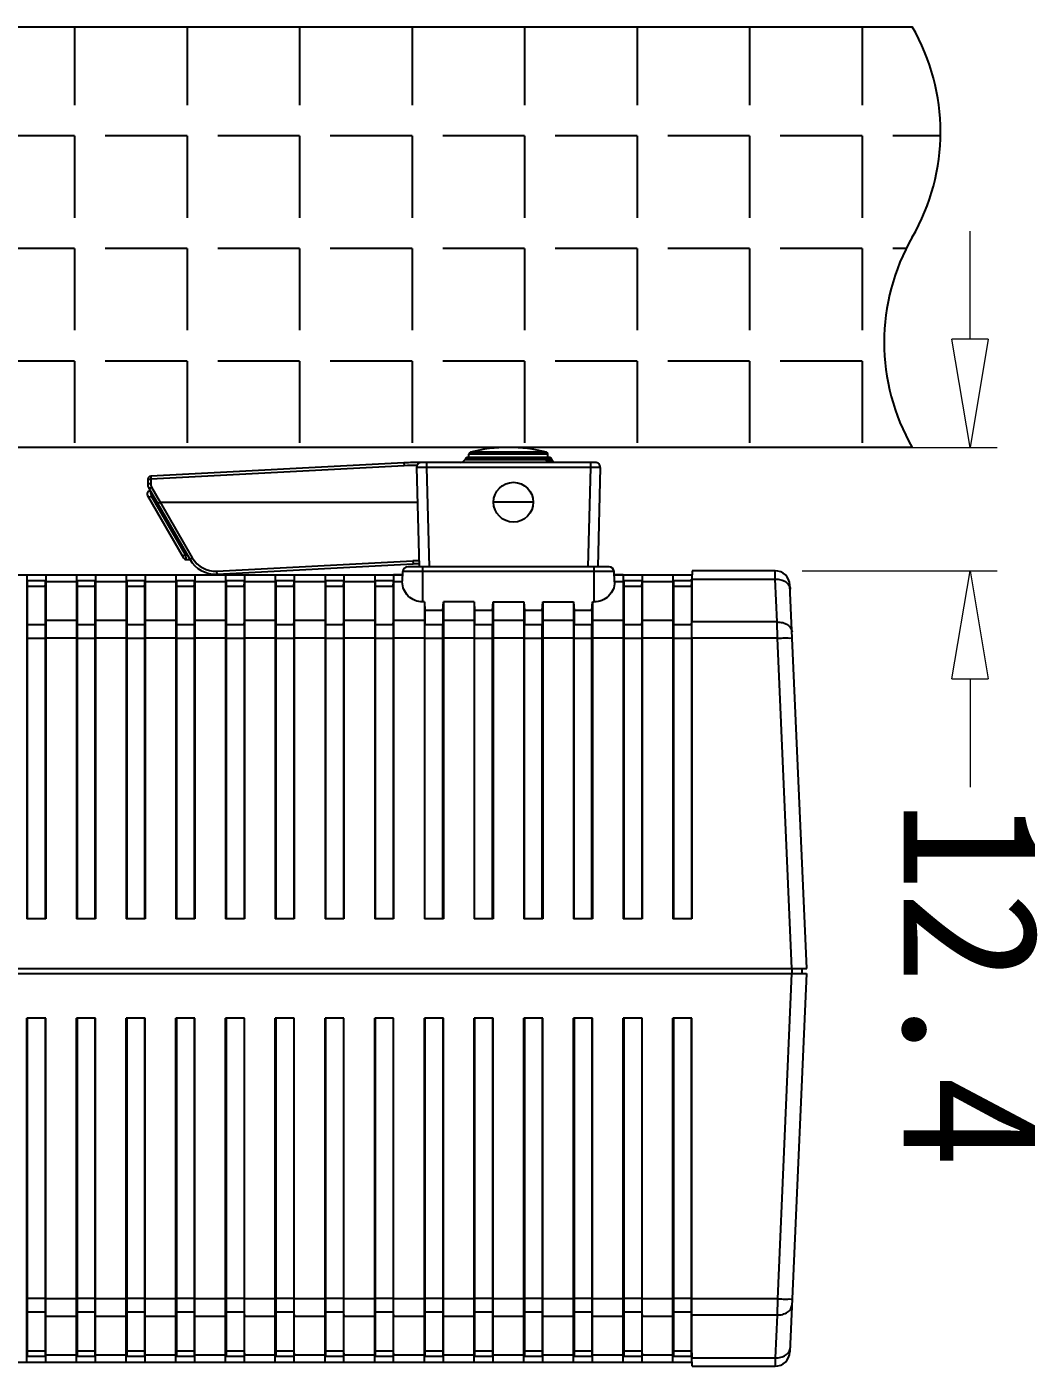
# Model space of a CAD drawing. Header units: millimetres. Extents: x 10368 to 13229, y -13270 to -11269.
# Drawn here: x 12454.7 to 12556.3, y -12445.2 to -12310.4 of the extents above; entities that cross this region are included whole.
import ezdxf

# ---------------------------------------------------------------- set-up
doc = ezdxf.new("R2010")
doc.units = ezdxf.units.MM
doc.layers.add('dim', color=3, linetype='Continuous', lineweight=9)
doc.styles.add('FFS', font='simfang.ttf')
doc.dimstyles.new('YanXiu', dxfattribs={"dimtxt": 2.5, "dimasz": 2.2, "dimexe": 0.66, "dimexo": 0.66, "dimgap": 0.66, "dimtad": 0, "dimzin": 1, "dimdsep": 46, "dimtxsty": 'FFS', "dimcen": 0, "dimclrd": 256, "dimclre": 131, "dimclrt": 42, "dimazin": 0, "dimtfac": 1, "dimtofl": 0, "dimtmove": 0, "dimatfit": 3, "dimfxl": 0, "dimlwd": 5, "dimlwe": 5, "dimarcsym": 0})

# ---------------------------------------------------------------- blocks, each defined once
blk = doc.blocks.new('_ClosedBlank')
at = {"color": 0, "linetype": 'ByBlock', "lineweight": -2}
for p, q in [((-1, 0.167), (0, 0)), ((-1, 0.167), (-1, -0.167)), ((0, 0), (-1, -0.167))]:
    blk.add_line(p, q, dxfattribs=at)
blk = doc.blocks.new('*D56')
at = {"layer": 'Defpoints', "color": 0}
for p in [(34.24, 91.78), (14.63, 79.38), (34.24, 79.38)]:
    blk.add_point(p, dxfattribs=at)
at = {"layer": 'dim', "lineweight": 5}
for p, q in [((14.63, 102.66), (14.63, 113.54)), ((14.63, 68.5), (14.63, 57.62))]:
    blk.add_line(p, q, dxfattribs=at)
at = {"layer": 'dim', "color": 131, "lineweight": 5}
for p, q in [((31.52, 91.78), (11.91, 91.78)), ((31.52, 79.38), (11.91, 79.38))]:
    blk.add_line(p, q, dxfattribs=at)
at = {"layer": 'dim', "lineweight": 5, "xscale": 10.88, "yscale": 10.88, "zscale": 10.88}
for p, rotation in [((14.63, 91.78), 270), ((14.63, 79.38), 90)]:
    blk.add_blockref('_ClosedBlank', p, dxfattribs=dict(at, rotation=rotation))
at = {"layer": 'dim', "color": 42, "insert": (14.63, 133.28), "char_height": 13.6, "attachment_point": 5, "rotation": 90, "style": 'FFS'}
blk.add_mtext('12.4', dxfattribs=at)
blk = doc.blocks.new('*D58')
at = {"layer": 'Defpoints', "color": 0}
for p in [(364.09, 162.09), (621.78, 127.46), (322.08, 108.68), (20.44, 79.38), (632.77, 79.38)]:
    blk.add_point(p, dxfattribs=at)
at = {"layer": 'dim', "color": 131, "lineweight": 5}
blk.add_line((361.4, 162.45), (324.6, 167.39), dxfattribs=at)
at = {"layer": 'dim', "lineweight": 5}
for start, end in [(173.087, 173.68732), (178.46277, 179.26005)]:
    blk.add_arc((979.6, 79.38), 658.17, start, end, dxfattribs=at)
at = {"layer": 'dim', "lineweight": 5, "xscale": 8.5, "yscale": 8.5, "zscale": 8.5}
for p, rotation in [((327.29, 167.03), 82.71702178221234), ((321.43, 79.38), 269.6300236874268)]:
    blk.add_blockref('_ClosedBlank', p, dxfattribs=dict(at, rotation=rotation))
at = {"layer": 'dim', "color": 42, "insert": (322.97, 124.43), "char_height": 13.6, "attachment_point": 5, "rotation": 86.075, "style": 'FFS'}
blk.add_mtext('7.65°', dxfattribs=at)
blk = doc.blocks.new('u59')
h = blk.add_hatch()
h.set_pattern_fill('ANGLE', color=256, scale=1.62, style=0)
h.set_pattern_definition([(0, (-22315.466, 16734.563), (0, 11.3157), [8.2296, -3.0861]), (90, (-22315.466, 16734.563), (-11.3157, 7e-16), [8.2296, -3.0861])])
edge = h.paths.add_edge_path()
edge.add_line((632.774, 46.296), (20.436, 46.296))
edge.add_arc((38.757, 56.873), 21.154, 150, 210, ccw=False)
edge.add_arc((2.116, 78.027), 21.154, 330, 30)
edge.add_line((20.436, 88.604), (632.774, 88.604))
edge.add_arc((614.454, 78.027), 21.154, 330, 30, ccw=False)
edge.add_arc((651.094, 56.873), 21.154, 150, 210)
at = {"color": 7, "linetype": 'Continuous'}
for p, q in [((34.224, 180.171), (34.242, 181.004)), ((42.572, 181.004), (34.242, 181.004)), ((42.572, 181.004), (42.578, 180.93)), ((279.512, 180.604), (42.607, 180.604)), ((44.512, 180.604), (44.512, 146.004)), ((47.607, 180.604), (47.607, 146.004)), ((49.512, 180.604), (49.512, 146.004)), ((52.607, 180.604), (52.607, 146.004)), ((54.512, 180.604), (54.512, 146.004)), ((57.607, 180.604), (57.607, 146.004)), ((59.512, 180.604), (59.512, 146.004)), ((62.607, 180.604), (62.607, 146.004)), ((64.512, 180.604), (64.512, 146.004)), ((67.607, 180.604), (67.607, 146.004)), ((69.512, 180.604), (69.512, 146.004)), ((72.607, 180.604), (72.607, 146.004)), ((74.512, 180.604), (74.512, 146.004)), ((77.607, 180.604), (77.607, 146.004)), ((79.512, 180.604), (79.512, 146.004)), ((82.607, 180.604), (82.607, 146.004)), ((84.512, 180.604), (84.512, 146.004)), ((87.607, 180.604), (87.607, 146.004)), ((89.512, 180.604), (89.512, 146.004)), ((92.607, 180.604), (92.607, 146.004)), ((94.512, 180.604), (94.512, 146.004)), ((97.607, 180.604), (97.607, 146.004)), ((99.512, 180.604), (99.512, 146.004)), ((102.607, 180.604), (102.607, 146.004)), ((104.512, 180.604), (104.512, 146.004)), ((107.607, 180.604), (107.607, 146.004)), ((109.512, 180.604), (109.512, 146.004)), ((32.51, 174.227), (32.743, 179.57)), ((34.035, 175.856), (34.224, 180.171)), ((42.608, 180.171), (34.224, 180.171)), ((42.659, 179.449), (42.612, 179.839)), ((42.612, 179.839), (42.612, 175.955)), ((42.659, 180.004), (42.645, 180.175)), ((44.459, 180.004), (42.659, 180.004)), ((42.659, 180.004), (42.659, 146.004)), ((44.459, 179.449), (42.659, 179.449)), ((44.459, 146.004), (44.459, 180.004)), ((44.512, 179.883), (44.459, 179.449)), ((44.512, 179.883), (47.607, 179.883)), ((47.659, 179.449), (47.607, 179.883)), ((49.459, 180.004), (47.659, 180.004)), ((47.659, 146.004), (47.659, 180.004)), ((49.459, 179.449), (47.659, 179.449)), ((49.459, 146.004), (49.459, 180.004)), ((49.512, 179.883), (49.459, 179.449)), ((49.512, 179.883), (52.607, 179.883)), ((52.659, 179.449), (52.607, 179.883)), ((54.459, 180.004), (52.659, 180.004)), ((52.659, 146.004), (52.659, 180.004)), ((54.459, 179.449), (52.659, 179.449)), ((54.459, 146.004), (54.459, 180.004)), ((54.512, 179.883), (54.459, 179.449)), ((54.512, 179.883), (57.607, 179.883)), ((57.659, 179.449), (57.607, 179.883)), ((59.459, 180.004), (57.659, 180.004)), ((57.659, 146.004), (57.659, 180.004)), ((59.459, 179.449), (57.659, 179.449)), ((59.459, 146.004), (59.459, 180.004)), ((59.512, 179.883), (59.459, 179.449)), ((59.512, 179.883), (62.607, 179.883)), ((62.659, 179.449), (62.607, 179.883)), ((64.459, 180.004), (62.659, 180.004)), ((62.659, 146.004), (62.659, 180.004)), ((64.459, 179.449), (62.659, 179.449)), ((64.459, 146.004), (64.459, 180.004)), ((64.512, 179.883), (64.459, 179.449)), ((64.512, 179.883), (67.607, 179.883)), ((67.659, 179.449), (67.607, 179.883)), ((69.459, 180.004), (67.659, 180.004)), ((67.659, 146.004), (67.659, 180.004)), ((69.459, 179.449), (67.659, 179.449)), ((69.459, 146.004), (69.459, 180.004)), ((69.512, 179.883), (69.459, 179.449)), ((69.512, 179.883), (72.607, 179.883)), ((72.659, 179.449), (72.607, 179.883)), ((74.459, 180.004), (72.659, 180.004)), ((72.659, 146.004), (72.659, 180.004)), ((74.459, 179.449), (72.659, 179.449)), ((74.459, 146.004), (74.459, 180.004)), ((74.512, 179.883), (74.459, 179.449)), ((74.512, 179.883), (77.607, 179.883)), ((77.659, 179.449), (77.607, 179.883)), ((79.459, 180.004), (77.659, 180.004)), ((77.659, 146.004), (77.659, 180.004)), ((79.459, 179.449), (77.659, 179.449)), ((79.459, 146.004), (79.459, 180.004)), ((79.512, 179.883), (79.459, 179.449)), ((79.512, 179.883), (82.607, 179.883)), ((82.659, 179.449), (82.607, 179.883)), ((84.459, 180.004), (82.659, 180.004)), ((82.659, 146.004), (82.659, 180.004)), ((84.459, 179.449), (82.659, 179.449)), ((84.459, 146.004), (84.459, 180.004)), ((84.512, 179.883), (84.459, 179.449)), ((84.512, 179.883), (87.607, 179.883)), ((87.659, 179.449), (87.607, 179.883)), ((89.459, 180.004), (87.659, 180.004)), ((87.659, 146.004), (87.659, 180.004)), ((89.459, 179.449), (87.659, 179.449)), ((89.459, 146.004), (89.459, 180.004)), ((89.512, 179.883), (89.459, 179.449)), ((89.512, 179.883), (92.607, 179.883)), ((92.659, 179.449), (92.607, 179.883)), ((94.459, 180.004), (92.659, 180.004)), ((92.659, 146.004), (92.659, 180.004)), ((94.459, 179.449), (92.659, 179.449)), ((94.459, 146.004), (94.459, 180.004)), ((94.512, 179.883), (94.459, 179.449)), ((94.512, 179.883), (97.607, 179.883)), ((97.659, 179.449), (97.607, 179.883)), ((97.659, 146.004), (97.659, 180.004)), ((99.459, 180.004), (97.659, 180.004)), ((99.459, 179.449), (97.659, 179.449)), ((99.459, 146.004), (99.459, 180.004)), ((99.512, 179.883), (99.459, 179.449)), ((99.512, 179.883), (102.607, 179.883)), ((102.659, 179.449), (102.607, 179.883)), ((102.659, 146.004), (102.659, 180.004)), ((104.459, 180.004), (102.659, 180.004)), ((104.459, 179.449), (102.659, 179.449)), ((104.459, 146.004), (104.459, 180.004)), ((104.512, 179.883), (104.459, 179.449)), ((104.512, 179.883), (107.607, 179.883)), ((107.659, 179.449), (107.607, 179.883)), ((107.659, 146.004), (107.659, 180.004)), ((109.459, 180.004), (107.659, 180.004)), ((109.459, 179.449), (107.659, 179.449)), ((109.459, 146.004), (109.459, 180.004)), ((109.512, 179.883), (109.459, 179.449)), ((34.009, 174.227), (34.035, 175.856)), ((34.035, 175.856), (42.612, 175.856)), ((42.659, 175.564), (42.612, 175.955)), ((42.659, 175.564), (44.459, 175.564)), ((44.512, 175.998), (44.459, 175.564)), ((44.512, 175.998), (47.607, 175.998)), ((47.659, 175.564), (47.607, 175.998)), ((47.659, 175.564), (49.459, 175.564)), ((49.512, 175.998), (49.459, 175.564)), ((49.512, 175.998), (52.607, 175.998)), ((52.659, 175.564), (52.607, 175.998)), ((52.659, 175.564), (54.459, 175.564)), ((54.512, 175.998), (54.459, 175.564)), ((54.512, 175.998), (57.607, 175.998)), ((57.659, 175.564), (57.607, 175.998)), ((57.659, 175.564), (59.459, 175.564)), ((59.512, 175.998), (59.459, 175.564)), ((59.512, 175.998), (62.607, 175.998)), ((62.659, 175.564), (62.607, 175.998)), ((62.659, 175.564), (64.459, 175.564)), ((64.512, 175.998), (64.459, 175.564)), ((64.512, 175.998), (67.607, 175.998)), ((67.659, 175.564), (67.607, 175.998)), ((67.659, 175.564), (69.459, 175.564)), ((69.512, 175.998), (69.459, 175.564)), ((69.512, 175.998), (72.607, 175.998)), ((72.659, 175.564), (72.607, 175.998)), ((72.659, 175.564), (74.459, 175.564)), ((74.512, 175.998), (74.459, 175.564)), ((74.512, 175.998), (77.607, 175.998)), ((77.659, 175.564), (77.607, 175.998)), ((77.659, 175.564), (79.459, 175.564)), ((79.512, 175.998), (79.459, 175.564)), ((79.512, 175.998), (82.607, 175.998)), ((82.659, 175.564), (82.607, 175.998)), ((82.659, 175.564), (84.459, 175.564)), ((84.512, 175.998), (84.459, 175.564)), ((84.512, 175.998), (87.607, 175.998)), ((87.659, 175.564), (87.607, 175.998)), ((87.659, 175.564), (89.459, 175.564)), ((89.512, 175.998), (89.459, 175.564)), ((89.512, 175.998), (92.607, 175.998)), ((92.659, 175.564), (92.607, 175.998)), ((92.659, 175.564), (94.459, 175.564)), ((94.512, 175.998), (94.459, 175.564)), ((94.512, 175.998), (97.607, 175.998)), ((97.659, 175.564), (97.607, 175.998)), ((97.659, 175.564), (99.459, 175.564)), ((99.512, 175.998), (99.459, 175.564)), ((99.512, 175.998), (102.607, 175.998)), ((102.659, 175.564), (102.607, 175.998)), ((102.659, 175.564), (104.459, 175.564)), ((104.512, 175.998), (104.459, 175.564)), ((104.512, 175.998), (107.607, 175.998)), ((107.659, 175.564), (107.607, 175.998)), ((107.659, 175.564), (109.459, 175.564)), ((109.512, 175.998), (109.459, 175.564)), ((31.081, 141.504), (32.51, 174.227)), ((32.58, 141.504), (34.009, 174.227)), ((34.009, 174.227), (42.607, 174.227)), ((42.659, 174.207), (42.607, 174.233)), ((42.607, 174.227), (42.607, 146.004)), ((42.659, 174.207), (44.459, 174.207)), ((44.512, 174.233), (44.459, 174.207)), ((44.512, 174.233), (47.607, 174.233)), ((47.659, 174.207), (47.607, 174.233)), ((47.659, 174.207), (49.459, 174.207)), ((49.512, 174.233), (49.459, 174.207)), ((49.512, 174.233), (52.607, 174.233)), ((52.659, 174.207), (52.607, 174.233)), ((52.659, 174.207), (54.459, 174.207)), ((54.512, 174.233), (54.459, 174.207)), ((54.512, 174.233), (57.607, 174.233)), ((57.659, 174.207), (57.607, 174.233)), ((57.659, 174.207), (59.459, 174.207)), ((59.512, 174.233), (59.459, 174.207)), ((59.512, 174.233), (62.607, 174.233)), ((62.659, 174.207), (62.607, 174.233)), ((62.659, 174.207), (64.459, 174.207)), ((64.512, 174.233), (64.459, 174.207)), ((64.512, 174.233), (67.607, 174.233)), ((67.659, 174.207), (67.607, 174.233)), ((67.659, 174.207), (69.459, 174.207)), ((69.512, 174.233), (69.459, 174.207)), ((69.512, 174.233), (72.607, 174.233)), ((72.659, 174.207), (72.607, 174.233)), ((72.659, 174.207), (74.459, 174.207)), ((74.512, 174.233), (74.459, 174.207)), ((74.512, 174.233), (77.607, 174.233)), ((77.659, 174.207), (77.607, 174.233)), ((77.659, 174.207), (79.459, 174.207)), ((79.512, 174.233), (79.459, 174.207)), ((79.512, 174.233), (82.607, 174.233)), ((82.659, 174.207), (82.607, 174.233)), ((82.659, 174.207), (84.459, 174.207)), ((84.512, 174.233), (84.459, 174.207)), ((84.512, 174.233), (87.607, 174.233)), ((87.659, 174.207), (87.607, 174.233)), ((87.659, 174.207), (89.459, 174.207)), ((89.512, 174.233), (89.459, 174.207)), ((89.512, 174.233), (92.607, 174.233)), ((92.659, 174.207), (92.607, 174.233)), ((92.659, 174.207), (94.459, 174.207)), ((94.512, 174.233), (94.459, 174.207)), ((94.512, 174.233), (97.607, 174.233)), ((97.659, 174.207), (97.607, 174.233)), ((97.659, 174.207), (99.459, 174.207)), ((99.512, 174.233), (99.459, 174.207)), ((99.512, 174.233), (102.607, 174.233)), ((102.659, 174.207), (102.607, 174.233)), ((102.659, 174.207), (104.459, 174.207)), ((104.512, 174.233), (104.459, 174.207)), ((104.512, 174.233), (107.607, 174.233)), ((107.659, 174.207), (107.607, 174.233)), ((107.659, 174.207), (109.459, 174.207)), ((109.512, 174.233), (109.459, 174.207)), ((42.607, 146.004), (44.512, 146.004)), ((47.607, 146.004), (49.512, 146.004)), ((52.607, 146.004), (54.512, 146.004)), ((57.607, 146.004), (59.512, 146.004)), ((62.607, 146.004), (64.512, 146.004)), ((67.607, 146.004), (69.512, 146.004)), ((72.607, 146.004), (74.512, 146.004)), ((77.607, 146.004), (79.512, 146.004)), ((82.607, 146.004), (84.512, 146.004)), ((87.607, 146.004), (89.512, 146.004)), ((92.607, 146.004), (94.512, 146.004)), ((97.607, 146.004), (99.512, 146.004)), ((102.607, 146.004), (104.512, 146.004)), ((107.607, 146.004), (109.512, 146.004)), ((291.038, 141.504), (31.081, 141.504)), ((31.559, 141.004), (31.533, 141.504)), ((32.558, 141.004), (32.558, 141.504)), ((291.059, 141.004), (31.059, 141.004)), ((31.059, 141.004), (32.51, 107.782)), ((32.558, 141.004), (34.009, 107.782)), ((42.607, 136.004), (44.512, 136.004)), ((42.607, 107.782), (42.607, 136.004)), ((42.659, 102.004), (42.659, 136.004)), ((44.459, 102.004), (44.459, 136.004)), ((44.512, 101.404), (44.512, 136.004)), ((47.607, 136.004), (49.512, 136.004)), ((47.607, 101.404), (47.607, 136.004)), ((47.659, 102.004), (47.659, 136.004)), ((49.459, 102.004), (49.459, 136.004)), ((49.512, 101.404), (49.512, 136.004)), ((52.607, 136.004), (54.512, 136.004)), ((52.607, 106.011), (52.607, 136.004)), ((52.659, 136.004), (52.659, 106.444)), ((54.459, 136.004), (54.459, 106.444)), ((54.512, 106.011), (54.512, 136.004)), ((57.607, 136.004), (59.512, 136.004)), ((57.607, 106.011), (57.607, 136.004)), ((57.659, 136.004), (57.659, 106.444)), ((59.459, 136.004), (59.459, 106.444)), ((59.512, 106.011), (59.512, 136.004)), ((62.607, 136.004), (64.512, 136.004)), ((62.607, 106.011), (62.607, 136.004)), ((62.659, 136.004), (62.659, 106.444)), ((64.459, 136.004), (64.459, 106.444)), ((64.512, 106.011), (64.512, 136.004)), ((67.607, 136.004), (69.512, 136.004)), ((67.607, 106.011), (67.607, 136.004)), ((67.659, 136.004), (67.659, 106.444)), ((69.459, 136.004), (69.459, 106.444)), ((69.512, 106.011), (69.512, 136.004)), ((72.607, 136.004), (74.512, 136.004)), ((72.607, 101.404), (72.607, 136.004)), ((72.659, 102.004), (72.659, 136.004)), ((74.459, 102.004), (74.459, 136.004)), ((74.512, 101.404), (74.512, 136.004)), ((77.607, 136.004), (79.512, 136.004)), ((77.607, 101.404), (77.607, 136.004)), ((77.659, 102.004), (77.659, 136.004)), ((79.459, 102.004), (79.459, 136.004)), ((79.512, 101.404), (79.512, 136.004)), ((82.607, 136.004), (84.512, 136.004)), ((82.607, 101.404), (82.607, 136.004)), ((82.659, 102.004), (82.659, 136.004)), ((84.459, 102.004), (84.459, 136.004)), ((84.512, 101.404), (84.512, 136.004)), ((87.607, 136.004), (89.512, 136.004)), ((87.607, 101.404), (87.607, 136.004)), ((87.659, 102.004), (87.659, 136.004)), ((89.459, 102.004), (89.459, 136.004)), ((89.512, 101.404), (89.512, 136.004)), ((92.607, 136.004), (94.512, 136.004)), ((92.607, 101.404), (92.607, 136.004)), ((92.659, 102.004), (92.659, 136.004)), ((94.459, 102.004), (94.459, 136.004)), ((94.512, 101.404), (94.512, 136.004)), ((97.607, 136.004), (99.512, 136.004)), ((97.607, 101.404), (97.607, 136.004)), ((97.659, 102.004), (97.659, 136.004)), ((99.459, 102.004), (99.459, 136.004)), ((99.512, 101.404), (99.512, 136.004)), ((102.607, 136.004), (104.512, 136.004)), ((102.607, 101.404), (102.607, 136.004)), ((102.659, 102.004), (102.659, 136.004)), ((104.459, 102.004), (104.459, 136.004)), ((104.512, 101.404), (104.512, 136.004)), ((107.607, 136.004), (109.512, 136.004)), ((107.607, 101.404), (107.607, 136.004)), ((107.659, 102.004), (107.659, 136.004)), ((109.459, 102.004), (109.459, 136.004)), ((109.512, 101.404), (109.512, 136.004)), ((32.51, 107.782), (32.743, 102.439)), ((34.009, 107.782), (42.607, 107.782)), ((34.009, 107.782), (34.035, 106.153)), ((42.659, 107.802), (42.607, 107.776)), ((42.659, 107.802), (44.459, 107.802)), ((44.512, 107.776), (44.459, 107.802)), ((44.512, 107.776), (47.607, 107.776)), ((47.659, 107.802), (47.607, 107.776)), ((47.659, 107.802), (49.459, 107.802)), ((49.512, 107.776), (49.459, 107.802)), ((49.512, 107.776), (52.607, 107.776)), ((52.659, 107.802), (52.607, 107.776)), ((52.659, 107.802), (54.459, 107.802)), ((54.512, 107.776), (54.459, 107.802)), ((54.512, 107.776), (57.607, 107.776)), ((57.659, 107.802), (57.607, 107.776)), ((57.659, 107.802), (59.459, 107.802)), ((59.512, 107.776), (59.459, 107.802)), ((59.512, 107.776), (62.607, 107.776)), ((62.659, 107.802), (62.607, 107.776)), ((62.659, 107.802), (64.459, 107.802)), ((64.512, 107.776), (64.459, 107.802)), ((64.512, 107.776), (67.607, 107.776)), ((67.659, 107.802), (67.607, 107.776)), ((67.659, 107.802), (69.459, 107.802)), ((69.512, 107.776), (69.459, 107.802)), ((69.512, 107.776), (72.607, 107.776)), ((72.659, 107.802), (72.607, 107.776)), ((72.659, 107.802), (74.459, 107.802)), ((74.512, 107.776), (74.459, 107.802)), ((74.512, 107.776), (77.607, 107.776)), ((77.659, 107.802), (77.607, 107.776)), ((77.659, 107.802), (79.459, 107.802)), ((79.512, 107.776), (79.459, 107.802)), ((79.512, 107.776), (82.607, 107.776)), ((82.659, 107.802), (82.607, 107.776)), ((82.659, 107.802), (84.459, 107.802)), ((84.512, 107.776), (84.459, 107.802)), ((84.512, 107.776), (87.607, 107.776)), ((87.659, 107.802), (87.607, 107.776)), ((87.659, 107.802), (89.459, 107.802)), ((89.512, 107.776), (89.459, 107.802)), ((89.512, 107.776), (92.607, 107.776)), ((92.659, 107.802), (92.607, 107.776)), ((92.659, 107.802), (94.459, 107.802)), ((94.512, 107.776), (94.459, 107.802)), ((94.512, 107.776), (97.607, 107.776)), ((97.659, 107.802), (97.607, 107.776)), ((97.659, 107.802), (99.459, 107.802)), ((99.512, 107.776), (99.459, 107.802)), ((99.512, 107.776), (102.607, 107.776)), ((102.659, 107.802), (102.607, 107.776)), ((102.659, 107.802), (104.459, 107.802)), ((104.512, 107.776), (104.459, 107.802)), ((104.512, 107.776), (107.607, 107.776)), ((107.659, 107.802), (107.607, 107.776)), ((107.659, 107.802), (109.459, 107.802)), ((109.512, 107.776), (109.459, 107.802)), ((42.659, 106.444), (42.612, 106.054)), ((42.659, 106.444), (44.459, 106.444)), ((44.512, 106.011), (44.459, 106.444)), ((47.659, 106.444), (47.607, 106.011)), ((47.659, 106.444), (49.459, 106.444)), ((49.512, 106.011), (49.459, 106.444)), ((52.659, 106.444), (52.607, 106.011)), ((52.659, 106.444), (54.459, 106.444)), ((52.659, 105.004), (52.659, 106.444)), ((54.459, 105.004), (54.459, 106.444)), ((54.512, 106.011), (54.459, 106.444)), ((57.659, 106.444), (57.607, 106.011)), ((57.659, 106.444), (59.459, 106.444)), ((57.659, 105.004), (57.659, 106.444)), ((59.459, 105.004), (59.459, 106.444)), ((59.512, 106.011), (59.459, 106.444)), ((62.659, 106.444), (62.607, 106.011)), ((62.659, 106.444), (64.459, 106.444)), ((62.659, 105.004), (62.659, 106.444)), ((64.459, 105.004), (64.459, 106.444)), ((64.512, 106.011), (64.459, 106.444)), ((67.659, 106.444), (67.607, 106.011)), ((67.659, 106.444), (69.459, 106.444)), ((67.659, 105.004), (67.659, 106.444)), ((69.459, 105.004), (69.459, 106.444)), ((69.512, 106.011), (69.459, 106.444)), ((72.659, 106.444), (72.607, 106.011)), ((72.659, 106.444), (74.459, 106.444)), ((74.512, 106.011), (74.459, 106.444)), ((77.659, 106.444), (77.607, 106.011)), ((77.659, 106.444), (79.459, 106.444)), ((79.512, 106.011), (79.459, 106.444)), ((82.659, 106.444), (82.607, 106.011)), ((82.659, 106.444), (84.459, 106.444)), ((84.512, 106.011), (84.459, 106.444)), ((87.659, 106.444), (87.607, 106.011)), ((87.659, 106.444), (89.459, 106.444)), ((89.512, 106.011), (89.459, 106.444)), ((92.659, 106.444), (92.607, 106.011)), ((92.659, 106.444), (94.459, 106.444)), ((94.512, 106.011), (94.459, 106.444)), ((97.659, 106.444), (97.607, 106.011)), ((97.659, 106.444), (99.459, 106.444)), ((99.512, 106.011), (99.459, 106.444)), ((102.659, 106.444), (102.607, 106.011)), ((102.659, 106.444), (104.459, 106.444)), ((104.512, 106.011), (104.459, 106.444)), ((107.659, 106.444), (107.607, 106.011)), ((107.659, 106.444), (109.459, 106.444)), ((109.512, 106.011), (109.459, 106.444)), ((34.035, 106.153), (42.612, 106.153)), ((34.035, 106.153), (34.224, 101.837)), ((42.612, 102.17), (42.612, 106.054)), ((44.512, 106.011), (47.607, 106.011)), ((49.512, 106.011), (52.607, 106.011)), ((52.607, 104.129), (52.607, 106.011)), ((54.512, 106.011), (57.607, 106.011)), ((54.512, 104.129), (54.512, 106.011)), ((57.607, 104.129), (57.607, 106.011)), ((59.512, 106.011), (62.607, 106.011)), ((59.512, 104.129), (59.512, 106.011)), ((62.607, 104.129), (62.607, 106.011)), ((64.512, 106.011), (67.607, 106.011)), ((64.512, 104.129), (64.512, 106.011)), ((67.607, 104.129), (67.607, 106.011)), ((69.512, 106.011), (72.607, 106.011)), ((69.512, 104.129), (69.512, 106.011)), ((74.512, 106.011), (77.607, 106.011)), ((79.512, 106.011), (82.607, 106.011)), ((84.512, 106.011), (87.607, 106.011)), ((89.512, 106.011), (92.607, 106.011)), ((94.512, 106.011), (97.607, 106.011)), ((99.512, 106.011), (102.607, 106.011)), ((104.512, 106.011), (107.607, 106.011)), ((52.607, 104.129), (52.459, 104.129)), ((52.459, 100.604), (52.459, 104.129)), ((52.659, 105.004), (52.607, 104.129)), ((52.659, 105.004), (54.459, 105.004)), ((54.512, 104.129), (54.459, 105.004)), ((57.607, 104.129), (54.512, 104.129)), ((57.659, 105.004), (57.607, 104.129)), ((57.659, 105.004), (59.459, 105.004)), ((59.512, 104.129), (59.459, 105.004)), ((62.607, 104.129), (59.512, 104.129)), ((62.659, 105.004), (62.607, 104.129)), ((62.659, 105.004), (64.459, 105.004)), ((64.512, 104.129), (64.459, 105.004)), ((64.512, 104.129), (67.607, 104.129)), ((67.659, 105.004), (67.607, 104.129)), ((67.659, 105.004), (69.459, 105.004)), ((69.512, 104.129), (69.459, 105.004)), ((69.512, 104.129), (69.659, 104.129)), ((69.659, 104.129), (69.659, 100.604)), ((42.659, 102.56), (42.612, 102.17)), ((44.459, 102.56), (42.659, 102.56)), ((44.512, 102.126), (44.459, 102.56)), ((47.659, 102.56), (47.607, 102.126)), ((49.459, 102.56), (47.659, 102.56)), ((49.512, 102.126), (49.459, 102.56)), ((72.659, 102.56), (72.607, 102.126)), ((74.459, 102.56), (72.659, 102.56)), ((74.512, 102.126), (74.459, 102.56)), ((77.659, 102.56), (77.607, 102.126)), ((79.459, 102.56), (77.659, 102.56)), ((79.512, 102.126), (79.459, 102.56)), ((82.659, 102.56), (82.607, 102.126)), ((84.459, 102.56), (82.659, 102.56)), ((84.512, 102.126), (84.459, 102.56)), ((87.659, 102.56), (87.607, 102.126)), ((89.459, 102.56), (87.659, 102.56)), ((89.512, 102.126), (89.459, 102.56)), ((92.659, 102.56), (92.607, 102.126)), ((94.459, 102.56), (92.659, 102.56)), ((94.512, 102.126), (94.459, 102.56)), ((97.659, 102.56), (97.607, 102.126)), ((99.459, 102.56), (97.659, 102.56)), ((99.512, 102.126), (99.459, 102.56)), ((102.659, 102.56), (102.607, 102.126)), ((104.459, 102.56), (102.659, 102.56)), ((104.512, 102.126), (104.459, 102.56)), ((107.659, 102.56), (107.607, 102.126)), ((109.459, 102.56), (107.659, 102.56)), ((109.512, 102.126), (109.459, 102.56)), ((42.608, 101.837), (34.224, 101.837)), ((34.224, 101.837), (34.242, 101.004)), ((42.572, 101.004), (42.578, 101.079)), ((50.418, 101.404), (42.607, 101.404)), ((42.659, 102.004), (42.645, 101.834)), ((42.659, 102.004), (44.459, 102.004)), ((44.512, 102.126), (47.607, 102.126)), ((47.659, 102.004), (49.459, 102.004)), ((49.512, 102.126), (50.382, 102.126)), ((49.512, 101.404), (50.418, 101.404)), ((50.383, 102.056), (50.435, 101.078)), ((50.435, 101.078), (71.684, 101.078)), ((90.367, 101.337), (70.659, 100.304)), ((90.382, 101.045), (70.667, 100.012)), ((71.735, 102.042), (71.684, 101.078)), ((71.701, 101.404), (72.607, 101.404)), ((250.418, 101.404), (71.701, 101.404)), ((71.737, 102.126), (72.607, 102.126)), ((72.659, 102.004), (74.459, 102.004)), ((74.512, 102.126), (77.607, 102.126)), ((77.659, 102.004), (79.459, 102.004)), ((79.512, 102.126), (82.607, 102.126)), ((82.659, 102.004), (84.459, 102.004)), ((84.512, 102.126), (87.607, 102.126)), ((87.659, 102.004), (89.459, 102.004)), ((89.512, 102.126), (92.607, 102.126)), ((90.367, 101.337), (90.382, 101.045)), ((92.659, 102.004), (94.459, 102.004)), ((94.512, 102.126), (97.607, 102.126)), ((97.659, 102.004), (99.459, 102.004)), ((99.512, 102.126), (102.607, 102.126)), ((102.659, 102.004), (104.459, 102.004)), ((104.512, 102.126), (107.607, 102.126)), ((107.659, 102.004), (109.459, 102.004)), ((34.242, 101.004), (42.572, 101.004)), ((50.934, 100.604), (71.185, 100.604)), ((51.823, 90.617), (52.084, 100.604)), ((52.823, 90.617), (53.084, 100.604)), ((69.296, 90.617), (69.035, 100.604)), ((70.296, 90.617), (70.035, 100.604)), ((70.042, 100.304), (70.659, 100.304)), ((70.05, 100.012), (70.667, 100.012)), ((70.667, 100.012), (70.659, 100.304)), ((96.091, 94.106), (92.862, 99.699)), ((93.477, 99.867), (93.109, 99.861)), ((97.216, 92.75), (93.122, 99.841)), ((97.373, 93.428), (93.742, 99.717)), ((93.591, 99.369), (93.396, 99.366)), ((96.991, 93.48), (93.591, 99.369)), ((58.559, 94.104), (62.559, 94.104)), ((96.083, 94.104), (70.205, 94.104)), ((96.956, 92.592), (96.083, 94.104)), ((96.091, 94.106), (96.347, 94.254)), ((96.991, 93.48), (96.792, 93.483)), ((97.108, 92.978), (97.084, 92.978)), ((71.559, 90.444), (97.034, 91.779)), ((97.034, 91.779), (97.05, 92.217)), ((97.05, 91.487), (97.034, 91.779)), ((97.334, 91.777), (97.349, 92.215)), ((52.823, 90.617), (69.296, 90.617)), ((52.823, 90.104), (52.823, 90.617)), ((69.296, 90.104), (69.296, 90.617)), ((71.575, 90.152), (71.559, 90.444)), ((71.575, 90.152), (97.05, 91.487)), ((52.323, 90.104), (69.796, 90.104)), ((56.602, 89.964), (56.723, 89.754)), ((56.723, 89.754), (65.396, 89.754)), ((56.983, 89.604), (65.136, 89.604)), ((57.082, 89.605), (57.088, 89.258)), ((57.088, 89.258), (65.031, 89.258)), ((57.24, 89.067), (64.879, 89.067)), ((57.284, 89.854), (65.454, 89.854)), ((65.037, 89.604), (65.031, 89.258)), ((65.454, 89.854), (65.396, 89.754))]:
    blk.add_line(p, q, dxfattribs=at)
at = {"color": 7}
for p, q in [((20.436, 88.604), (632.774, 88.604)), ((632.774, 46.296), (20.436, 46.296))]:
    blk.add_line(p, q, dxfattribs=at)
at = {"color": 7, "linetype": 'Continuous'}
blk.add_circle((60.559, 94.104), 2, dxfattribs=at)
for centre, radius, start, end in [((34.242, 179.504), 1.5, 90, 177.5), ((28.509, 179.838), 14.103, 0.00456, 1.35456), ((279.23, 174.343), 236.623, 179.63369, 180.02813), ((28.71, 175.955), 13.903, 359.59488, 359.99988), ((279.23, 107.665), 236.623, 179.97187, 180.36631), ((28.71, 106.054), 13.903, 0.00012, 0.40512), ((34.242, 102.504), 1.5, 182.5, 270), ((28.509, 102.171), 14.103, 358.64544, 359.99544), ((52.264, 102.137), 1.882, 180.31287, 182.46022), ((50.934, 101.104), 0.5, 183, 270), ((71.185, 101.104), 0.5, 270, 357), ((90.524, 98.341), 3, 29.99896, 93.00104), ((90.524, 98.349), 2.7, 30, 93), ((93.482, 99.567), 0.3, 30, 91), ((97.113, 93.278), 0.3, 269, 30), ((96.35, 92.242), 0.7, 357.99875, 30.00125), ((97.034, 91.787), 0.3, 273, 358), ((96.35, 92.25), 1, 358, 30), ((52.323, 90.604), 0.5, 178.50002, 269.99922), ((69.796, 90.604), 0.5, 270, 1.5), ((69.743, 125.097), 34.7, 270.83094, 273), ((56.166, 89.718), 0.5, 30, 51.17369), ((56.983, 89.904), 0.3, 210, 270), ((57.288, 89.261), 0.2, 181, 256.18294), ((61.059, 104.596), 15.991, 256.18294, 283.81706), ((64.831, 89.261), 0.2, 283.81706, 359), ((65.136, 89.904), 0.3, 270, 330), ((65.887, 89.604), 0.5, 90, 150), ((69.743, 125.104), 35, 270.08716, 273)]:
    blk.add_arc(centre, radius, start, end, dxfattribs=at)
at = {"color": 7}
for centre, start, end in [((2.116, 78.027), 330, 30), ((38.757, 56.873), 150, 210)]:
    blk.add_arc(centre, 21.154, start, end, dxfattribs=at)
at = {"color": 7, "linetype": 'Continuous', "extrusion": (0, 0, -1)}
for centre, major_axis, ratio, start_param, end_param in [((52.459, 102.138), (-2.078, 0), 0.9584988, -0.0058621, 1.5707963), ((69.659, 102.138), (-2.078, 0), 0.9584988, 1.5707963, 3.1474548), ((92.779, 99.835), (-3.312, 5.728), 0.0453359, -3.1415657, -3.115388)]:
    blk.add_ellipse(centre, major_axis=major_axis, ratio=ratio, start_param=start_param, end_param=end_param, dxfattribs=at)
at = {"color": 7, "linetype": 'Continuous'}
for points, start_tangent, end_tangent in [([(42.578, 180.93), (42.589, 180.763)], (0.0871557, -0.9961947), (0.0471397, -0.9988883)), ([(42.589, 180.763), (42.599, 180.508), (42.608, 180.171)], (0.0471397, -0.9988883), (0.023509, -0.9997236)), ([(34.224, 180.171), (33.661, 180.104), (33.18, 179.888), (32.852, 179.555), (32.725, 179.153)], (-0.9997821, 0.0208734), (-0.0436194, -0.9990482)), ([(34.035, 175.856), (33.472, 175.789), (32.992, 175.573), (32.664, 175.24), (32.537, 174.838)], (-0.9997821, 0.0208737), (-0.0436194, -0.9990482)), ([(34.009, 174.227), (33.436, 174.247), (32.95, 174.254), (32.625, 174.247), (32.51, 174.227)], (-0.9990518, 0.0435366), (-0.0436194, -0.9990482)), ([(34.009, 107.782), (33.436, 107.762), (32.95, 107.755), (32.625, 107.762), (32.51, 107.782)], (-0.9990518, -0.0435366), (-0.0436194, 0.9990482)), ([(34.035, 106.153), (33.472, 106.22), (32.992, 106.436), (32.664, 106.769), (32.537, 107.171)], (-0.9997821, -0.0208737), (-0.0436194, 0.9990482)), ([(34.224, 101.837), (33.661, 101.905), (33.18, 102.121), (32.852, 102.454), (32.725, 102.855)], (-0.9997821, -0.0208734), (-0.0436194, 0.9990482)), ([(42.578, 101.079), (42.589, 101.245)], (0.0871557, 0.9961947), (0.0471397, 0.9988883)), ([(42.589, 101.245), (42.599, 101.501), (42.608, 101.837)], (0.0471397, 0.9988883), (0.023509, 0.9997236)), ([(71.737, 102.126), (71.737, 102.098), (71.736, 102.069), (71.735, 102.042)], (-0.0061159, -0.9999813), (-0.052336, -0.9986295)), ([(93.122, 99.841), (93.101, 99.832), (93.044, 99.802), (92.961, 99.755), (92.862, 99.699)], (-0.5, 0.8660254), (-0.8661737, -0.499743)), ([(93.591, 99.369), (93.564, 99.481), (93.539, 99.588), (93.517, 99.682), (93.499, 99.761), (93.486, 99.819), (93.478, 99.855), (93.477, 99.867)], (-0.2334736, 0.9723632), (0.9992047, 0.0398745)), ([(93.856, 99.519), (93.847, 99.515), (93.82, 99.5), (93.778, 99.476), (93.723, 99.445), (93.659, 99.409), (93.591, 99.369)], (-0.5, 0.8660254), (-0.8659595, -0.5001141)), ([(97.256, 93.63), (97.247, 93.625), (97.22, 93.611), (97.178, 93.587), (97.123, 93.556), (97.059, 93.519), (96.991, 93.48)], (-0.5, 0.8660254), (-0.8659594, -0.5001142)), ([(97.108, 92.978), (97.104, 92.99), (97.095, 93.026), (97.081, 93.085), (97.063, 93.164), (97.041, 93.26), (97.017, 93.367), (96.991, 93.48)], (-0.999243, 0.038902), (-0.2166965, 0.976239)), ([(97.216, 92.75), (97.197, 92.736), (97.141, 92.701), (97.056, 92.65), (96.956, 92.592)], (0.5, -0.8660254), (-0.8661737, -0.499743)), ([(97.334, 91.777), (97.32, 91.775), (97.278, 91.774), (97.211, 91.775), (97.127, 91.776), (97.034, 91.779)], (-0.0348995, -0.9993908), (-0.9993917, 0.0348756)), ([(97.349, 92.215), (97.327, 92.212), (97.262, 92.212), (97.164, 92.214), (97.05, 92.217)], (-0.0348995, -0.9993908), (-0.9993917, 0.0348754)), ([(51.823, 90.617), (51.848, 90.62), (51.922, 90.622), (52.041, 90.623), (52.199, 90.623), (52.389, 90.622), (52.6, 90.62), (52.823, 90.617)], (0.0338993, 0.9994253), (0.9999144, -0.0130876)), ([(69.296, 90.617), (69.519, 90.62), (69.73, 90.622), (69.92, 90.623), (70.078, 90.623), (70.197, 90.622), (70.271, 90.62), (70.296, 90.617)], (0.9999146, 0.0130716), (0.0304557, -0.9995361)), ([(56.611, 89.964), (56.714, 89.933)], (-0.3090723, -0.9510386), (0.9599095, -0.2803101)), ([(57.284, 89.854), (56.939, 89.883), (56.714, 89.933), (56.611, 89.964), (56.714, 89.933)], (-1, 0.0001062), (0.9599095, -0.2803101)), ([(56.913, 90.104), (57.059, 90.074), (57.189, 89.987), (57.284, 89.854)], (1, 0), (0.4443256, -0.8958654))]:
    blk.add_spline(points, degree=3, dxfattribs=dict(at, start_tangent=start_tangent, end_tangent=end_tangent))
at = {"layer": 'dim'}
dim = blk.add_angular_dim_2l(base=(322.08, 117.899), line1=((621.778, 136.685), (364.094, 171.31)), line2=((20.436, 88.604), (632.774, 88.604)), dimstyle='YanXiu', override={"dimscale": 1.7, "dimtxt": 8, "dimasz": 5, "dimexe": 1.5992, "dimexo": 1.5992, "dimgap": 0, "dimzin": 8, "dimblk": 'ClosedBlank', "dimldrblk": 'ClosedBlank'}, dxfattribs=at)
dim.commit()
dim.dimension.update_dxf_attribs({"geometry": '*D58', "text_midpoint": (322.972, 133.656), "dimtype": 130, "insert": (0, 9.223)})
dim = blk.add_linear_dim(base=(14.632, 88.604), p1=(34.242, 101.004), p2=(34.242, 88.604), angle=90, dimstyle='YanXiu', override={"dimscale": 1.7, "dimtxt": 8, "dimasz": 6.4, "dimexe": 1.5992, "dimexo": 1.5992, "dimgap": 1.5992, "dimzin": 8, "dimblk": 'ClosedBlank', "dimldrblk": 'ClosedBlank'}, dxfattribs=at)
dim.commit()
dim.dimension.update_dxf_attribs({"geometry": '*D56', "text_midpoint": (14.632, 142.501), "dimtype": 128, "insert": (0, 9.223)})

msp = doc.modelspace()

# ---------------------------------------------------------------- block references
at = {"rotation": 180}
msp.add_blockref('u59', (12564.2, -12264.16), dxfattribs=at)

doc.saveas('drawing.dxf')
